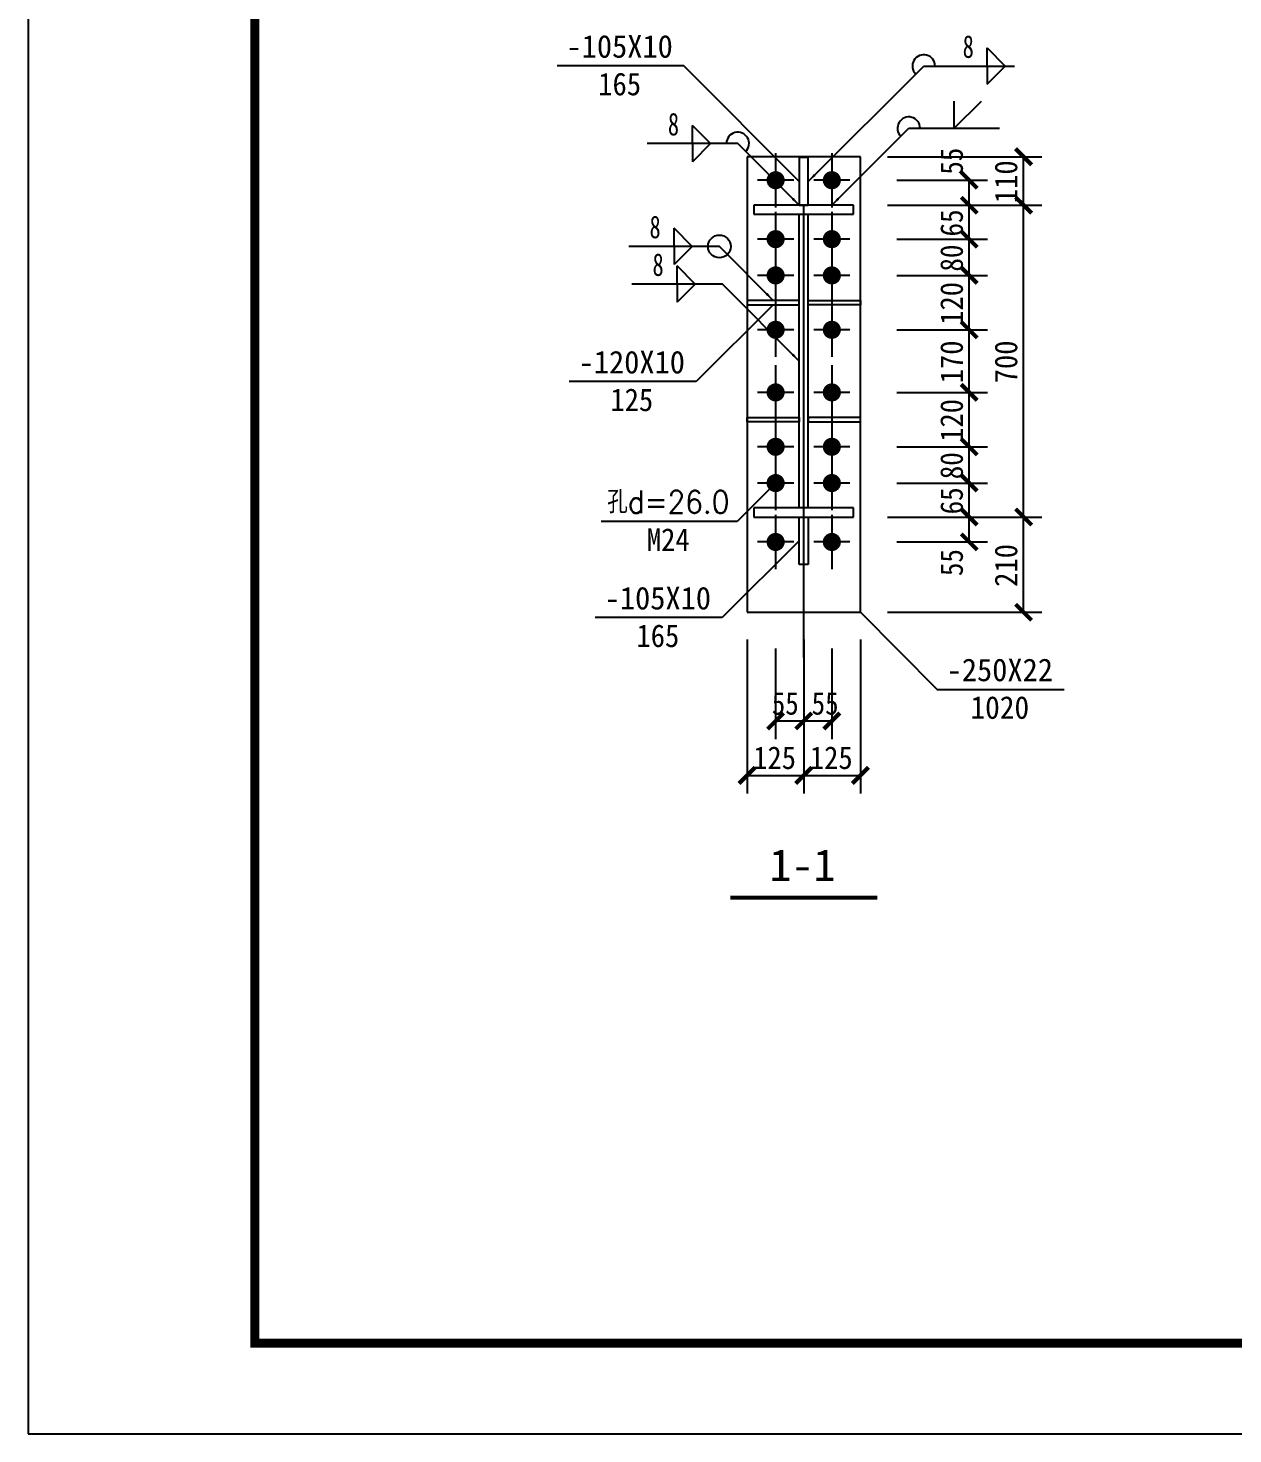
# Model space of a CAD drawing. Extents: x 32177600 to 32582346, y -189249 to 154687.
# Drawn here: x 32508046 to 32521334, y 13451 to 28960 of the extents above; entities that cross this region are included whole.
import ezdxf
from ezdxf.enums import TextEntityAlignment as Align

# ---------------------------------------------------------------- set-up
doc = ezdxf.new("R2010")
doc.units = 0
doc.header["$LTSCALE"] = 1000
doc.header["$MEASUREMENT"] = 0
doc.linetypes.add('6', pattern=[8.75, 5, -1.25, 1.25, -1.25])
for name, color, linetype in [('10', 7, 'CONTINUOUS'), ('20', 2, 'CONTINUOUS'), ('PUB_TITLE', 4, 'CONTINUOUS'), ('尺寸标注', 253, 'CONTINUOUS'), ('焊缝标注', 253, 'CONTINUOUS'), ('螺栓孔标注', 253, 'CONTINUOUS'), ('钢板标注', 253, 'CONTINUOUS')]:
    doc.layers.add(name, color=color, linetype=linetype)
doc.styles.add('_HZTXT', font='txt.shx', dxfattribs={"width": 0.8, "bigfont": 'hztxt.shx'})

msp = doc.modelspace()

# ---------------------------------------------------------------- linework, layer by layer
at = {"layer": '10', "color": 7, "linetype": '6'}
msp.add_line((32516600.6, 22016.2, 500), (32516600.6, 28041.2, 500), dxfattribs=at)
at = {"layer": '10', "color": 253}
for p, q in [((32516290.6, 27582, 500), (32516290.6, 26982, 500)), ((32516910.6, 27582, 500), (32516910.6, 26982, 500)), ((32516490.6, 27282, 500), (32516090.6, 27282, 500)), ((32517110.6, 27282, 500), (32516710.6, 27282, 500)), ((32516290.6, 26932, 500), (32516290.6, 26332, 500)), ((32516910.6, 26932, 500), (32516910.6, 26332, 500)), ((32516490.6, 26632, 500), (32516090.6, 26632, 500)), ((32516290.6, 26532, 500), (32516290.6, 25932, 500)), ((32517110.6, 26632, 500), (32516710.6, 26632, 500)), ((32516910.6, 26532, 500), (32516910.6, 25932, 500)), ((32516490.6, 26232, 500), (32516090.6, 26232, 500)), ((32517110.6, 26232, 500), (32516710.6, 26232, 500)), ((32516290.6, 25932, 500), (32516290.6, 25332, 500)), ((32516910.6, 25932, 500), (32516910.6, 25332, 500)), ((32516490.6, 25632, 500), (32516090.6, 25632, 500)), ((32517110.6, 25632, 500), (32516710.6, 25632, 500)), ((32516290.6, 25241.2, 500), (32516290.6, 24641.2, 500)), ((32516910.6, 25241.2, 500), (32516910.6, 24641.2, 500)), ((32516490.6, 24941.2, 500), (32516090.6, 24941.2, 500)), ((32517110.6, 24941.2, 500), (32516710.6, 24941.2, 500)), ((32516290.6, 24641.2, 500), (32516290.6, 24041.2, 500)), ((32516910.6, 24641.2, 500), (32516910.6, 24041.2, 500)), ((32516490.6, 24341.2, 500), (32516090.6, 24341.2, 500)), ((32516290.6, 24241.2, 500), (32516290.6, 23641.2, 500)), ((32517110.6, 24341.2, 500), (32516710.6, 24341.2, 500)), ((32516910.6, 24241.2, 500), (32516910.6, 23641.2, 500)), ((32516490.6, 23941.2, 500), (32516090.6, 23941.2, 500)), ((32517110.6, 23941.2, 500), (32516710.6, 23941.2, 500)), ((32516290.6, 23591.2, 500), (32516290.6, 22991.2, 500)), ((32516910.6, 23591.2, 500), (32516910.6, 22991.2, 500)), ((32516490.6, 23291.2, 500), (32516090.6, 23291.2, 500)), ((32517110.6, 23291.2, 500), (32516710.6, 23291.2, 500))]:
    msp.add_line(p, q, dxfattribs=at)
at = {"layer": '10', "const_width": 100, "elevation": 500}
for points in [[(32516340.6, 27282, 1), (32516240.6, 27282, 1), (32516340.6, 27282, 1)], [(32516960.6, 27282, 1), (32516860.6, 27282, 1), (32516960.6, 27282, 1)], [(32516340.6, 26632, 1), (32516240.6, 26632, 1), (32516340.6, 26632, 1)], [(32516960.6, 26632, 1), (32516860.6, 26632, 1), (32516960.6, 26632, 1)], [(32516340.6, 26232, 1), (32516240.6, 26232, 1), (32516340.6, 26232, 1)], [(32516960.6, 26232, 1), (32516860.6, 26232, 1), (32516960.6, 26232, 1)], [(32516340.6, 25632, 1), (32516240.6, 25632, 1), (32516340.6, 25632, 1)], [(32516960.6, 25632, 1), (32516860.6, 25632, 1), (32516960.6, 25632, 1)], [(32516340.6, 24941.2, 1), (32516240.6, 24941.2, 1), (32516340.6, 24941.2, 1)], [(32516960.6, 24941.2, 1), (32516860.6, 24941.2, 1), (32516960.6, 24941.2, 1)], [(32516340.6, 24341.2, 1), (32516240.6, 24341.2, 1), (32516340.6, 24341.2, 1)], [(32516960.6, 24341.2, 1), (32516860.6, 24341.2, 1), (32516960.6, 24341.2, 1)], [(32516340.6, 23941.2, 1), (32516240.6, 23941.2, 1), (32516340.6, 23941.2, 1)], [(32516960.6, 23941.2, 1), (32516860.6, 23941.2, 1), (32516960.6, 23941.2, 1)], [(32516340.6, 23291.2, 1), (32516240.6, 23291.2, 1), (32516340.6, 23291.2, 1)], [(32516960.6, 23291.2, 1), (32516860.6, 23291.2, 1), (32516960.6, 23291.2, 1)]]:
    msp.add_lwpolyline(points, format="xyb", dxfattribs=at)
at = {"layer": '10', "color": 3, "elevation": 500}
for points in [[(32517150.6, 27007), (32516050.6, 27007)], [(32516050.6, 27007), (32516050.6, 26907)], [(32517150.6, 26907), (32517150.6, 27007)], [(32516050.6, 26907), (32517150.6, 26907)], [(32516550.6, 23666.2), (32516550.6, 26907)], [(32516650.6, 23666.2), (32516650.6, 26907)], [(32517150.6, 23666.2), (32516050.6, 23666.2)], [(32516050.6, 23666.2), (32516050.6, 23566.2)], [(32517150.6, 23566.2), (32517150.6, 23666.2)], [(32516050.6, 23566.2), (32517150.6, 23566.2)]]:
    msp.add_lwpolyline(points, dxfattribs=at)
at = {"layer": '10', "const_width": 45, "elevation": 500}
msp.add_lwpolyline([(32515790.6, 19366.2), (32517410.6, 19366.2)], dxfattribs=at)
at = {"layer": '20', "elevation": 500}
for points in [[(32517225.6, 27541.2), (32515975.6, 27541.2)], [(32515975.6, 27541.2), (32515975.6, 22516.2)], [(32516650.6, 27532), (32516550.6, 27532)], [(32516550.6, 27532), (32516550.6, 27007)], [(32516650.6, 27007), (32516650.6, 27532)], [(32517225.6, 22516.2), (32517225.6, 27541.2)], [(32516550.6, 27007), (32516650.6, 27007)], [(32516550.6, 25957), (32515975.6, 25957)], [(32515975.6, 25957), (32515975.6, 25907)], [(32515975.6, 25907), (32516550.6, 25907)], [(32516550.6, 25907), (32516550.6, 25957)], [(32516650.6, 25957), (32517225.6, 25957)], [(32516650.6, 25907), (32516650.6, 25957)], [(32517225.6, 25907), (32516650.6, 25907)], [(32517225.6, 25957), (32517225.6, 25907)], [(32515975.6, 24616.2), (32515975.6, 24666.2)], [(32515975.6, 24666.2), (32516550.6, 24666.2)], [(32516550.6, 24666.2), (32516550.6, 24616.2)], [(32517225.6, 24666.2), (32516650.6, 24666.2)], [(32516650.6, 24666.2), (32516650.6, 24616.2)], [(32517225.6, 24616.2), (32517225.6, 24666.2)], [(32516550.6, 24616.2), (32515975.6, 24616.2)], [(32516650.6, 24616.2), (32517225.6, 24616.2)], [(32516550.6, 23566.2), (32516650.6, 23566.2)], [(32516550.6, 23041.2), (32516550.6, 23566.2)], [(32516650.6, 23566.2), (32516650.6, 23041.2)], [(32516650.6, 23041.2), (32516550.6, 23041.2)], [(32515975.6, 22516.2), (32517225.6, 22516.2)]]:
    msp.add_lwpolyline(points, dxfattribs=at)
at = {"layer": 'PUB_TITLE'}
msp.add_lwpolyline([(32508046.3, 13451.5), (32582346.3, 13451.5), (32582346.3, 55451.5), (32508046.3, 55451.5)], close=True, dxfattribs=at)
at = {"layer": 'PUB_TITLE', "const_width": 100}
msp.add_lwpolyline([(32510546.3, 14451.5), (32581346.3, 14451.5), (32581346.3, 54451.5), (32510546.3, 54451.5)], close=True, dxfattribs=at)
at = {"layer": '尺寸标注'}
for p, q in [((32517525.6, 27541.2, 500), (32519225.6, 27541.2, 500)), ((32519025.6, 27007, 500), (32519025.6, 27541.2, 500)), ((32517625.6, 27282, 500), (32518625.6, 27282, 500)), ((32518425.6, 27007, 500), (32518425.6, 27282, 500)), ((32517525.6, 27007, 500), (32519225.6, 27007, 500)), ((32517525.6, 27007, 500), (32519225.6, 27007, 500)), ((32517625.6, 27007, 500), (32518625.6, 27007, 500)), ((32517625.6, 27007, 500), (32518625.6, 27007, 500)), ((32518425.6, 26632, 500), (32518425.6, 27007, 500)), ((32519025.6, 23566.2, 500), (32519025.6, 27007, 500)), ((32517625.6, 26632, 500), (32518625.6, 26632, 500)), ((32517625.6, 26632, 500), (32518625.6, 26632, 500)), ((32518425.6, 26232, 500), (32518425.6, 26632, 500)), ((32517625.6, 26232, 500), (32518625.6, 26232, 500)), ((32517625.6, 26232, 500), (32518625.6, 26232, 500)), ((32518425.6, 25632, 500), (32518425.6, 26232, 500)), ((32517625.6, 25632, 500), (32518625.6, 25632, 500)), ((32517625.6, 25632, 500), (32518625.6, 25632, 500)), ((32518425.6, 24941.2, 500), (32518425.6, 25632, 500)), ((32517625.6, 24941.2, 500), (32518625.6, 24941.2, 500)), ((32517625.6, 24941.2, 500), (32518625.6, 24941.2, 500)), ((32518425.6, 24341.2, 500), (32518425.6, 24941.2, 500)), ((32517625.6, 24341.2, 500), (32518625.6, 24341.2, 500)), ((32517625.6, 24341.2, 500), (32518625.6, 24341.2, 500)), ((32518425.6, 23941.2, 500), (32518425.6, 24341.2, 500)), ((32517625.6, 23941.2, 500), (32518625.6, 23941.2, 500)), ((32517625.6, 23941.2, 500), (32518625.6, 23941.2, 500)), ((32518425.6, 23566.2, 500), (32518425.6, 23941.2, 500)), ((32517525.6, 23566.2, 500), (32519225.6, 23566.2, 500)), ((32517525.6, 23566.2, 500), (32519225.6, 23566.2, 500)), ((32517625.6, 23566.2, 500), (32518625.6, 23566.2, 500)), ((32517625.6, 23566.2, 500), (32518625.6, 23566.2, 500)), ((32518425.6, 23291.2, 500), (32518425.6, 23566.2, 500)), ((32519025.6, 22516.2, 500), (32519025.6, 23566.2, 500)), ((32517625.6, 23291.2, 500), (32518625.6, 23291.2, 500)), ((32517525.6, 22516.2, 500), (32519225.6, 22516.2, 500)), ((32515975.6, 22216.2, 500), (32515975.6, 20516.2, 500)), ((32516600.6, 22216.2, 500), (32516600.6, 20516.2, 500)), ((32516600.6, 22216.2, 500), (32516600.6, 20516.2, 500)), ((32517225.6, 22216.2, 500), (32517225.6, 20516.2, 500)), ((32516290.6, 22116.2, 500), (32516290.6, 21116.2, 500)), ((32516600.6, 22116.2, 500), (32516600.6, 21116.2, 500)), ((32516600.6, 22116.2, 500), (32516600.6, 21116.2, 500)), ((32516910.6, 22116.2, 500), (32516910.6, 21116.2, 500)), ((32516290.6, 21316.2, 500), (32516600.6, 21316.2, 500)), ((32516600.6, 21316.2, 500), (32516910.6, 21316.2, 500)), ((32515975.6, 20716.2, 500), (32516600.6, 20716.2, 500)), ((32516600.6, 20716.2, 500), (32517225.6, 20716.2, 500))]:
    msp.add_line(p, q, dxfattribs=at)
at = {"layer": '尺寸标注', "const_width": 45, "elevation": 500}
for points in [[(32518937.2, 27629.6), (32519114, 27452.8)], [(32518337.2, 27370.4), (32518514, 27193.6)], [(32518337.2, 27095.4), (32518514, 26918.6)], [(32518337.2, 27095.4), (32518514, 26918.6)], [(32518937.2, 27095.4), (32519114, 26918.6)], [(32518937.2, 27095.4), (32519114, 26918.6)], [(32518337.2, 26720.4), (32518514, 26543.6)], [(32518337.2, 26720.4), (32518514, 26543.6)], [(32518337.2, 26320.4), (32518514, 26143.6)], [(32518337.2, 26320.4), (32518514, 26143.6)], [(32518337.2, 25720.4), (32518514, 25543.6)], [(32518337.2, 25720.4), (32518514, 25543.6)], [(32518337.2, 25029.6), (32518514, 24852.8)], [(32518337.2, 25029.6), (32518514, 24852.8)], [(32518337.2, 24429.6), (32518514, 24252.8)], [(32518337.2, 24429.6), (32518514, 24252.8)], [(32518337.2, 24029.6), (32518514, 23852.8)], [(32518337.2, 24029.6), (32518514, 23852.8)], [(32518337.2, 23654.6), (32518514, 23477.8)], [(32518337.2, 23654.6), (32518514, 23477.8)], [(32518937.2, 23654.6), (32519114, 23477.8)], [(32518937.2, 23654.6), (32519114, 23477.8)], [(32518337.2, 23379.6), (32518514, 23202.8)], [(32518937.2, 22604.6), (32519114, 22427.8)], [(32516202.2, 21227.8), (32516379, 21404.6)], [(32516512.2, 21227.8), (32516689, 21404.6)], [(32516512.2, 21227.8), (32516689, 21404.6)], [(32516822.2, 21227.8), (32516999, 21404.6)], [(32515887.2, 20627.8), (32516064, 20804.6)], [(32516512.2, 20627.8), (32516689, 20804.6)], [(32516512.2, 20627.8), (32516689, 20804.6)], [(32517137.2, 20627.8), (32517314, 20804.6)]]:
    msp.add_lwpolyline(points, dxfattribs=at)
at = {"layer": '焊缝标注'}
for p, q in [((32518623.9, 28741.8, 500), (32518823.9, 28541.8, 500)), ((32518623.9, 28541.8, 500), (32518623.9, 28741.8, 500)), ((32516650.6, 27269.5, 500), (32517923.9, 28541.8, 500)), ((32517923.9, 28541.8, 500), (32518923.9, 28541.8, 500)), ((32518623.9, 28341.8, 500), (32518823.9, 28541.8, 500)), ((32518623.9, 28541.8, 500), (32518623.9, 28341.8, 500)), ((32518259.5, 27855.2, 500), (32518259.5, 28155.2, 500)), ((32518259.5, 27855.2, 500), (32518559.5, 28155.2, 500)), ((32515572.6, 27686.7, 500), (32515372.6, 27886.7, 500)), ((32515372.6, 27686.7, 500), (32515372.6, 27886.7, 500)), ((32516910.6, 27007, 500), (32517759.5, 27855.2, 500)), ((32517759.5, 27855.2, 500), (32518759.5, 27855.2, 500)), ((32515872.6, 27686.7, 500), (32514872.6, 27686.7, 500)), ((32515572.6, 27686.7, 500), (32515372.6, 27486.7, 500)), ((32515372.6, 27686.7, 500), (32515372.6, 27486.7, 500)), ((32516550.6, 27007, 500), (32515872.6, 27686.7, 500)), ((32515369.9, 26551.7, 500), (32515169.9, 26751.7, 500)), ((32515169.9, 26551.7, 500), (32515169.9, 26751.7, 500)), ((32515669.9, 26551.7, 500), (32514669.9, 26551.7, 500)), ((32515369.9, 26551.7, 500), (32515169.9, 26351.7, 500)), ((32515169.9, 26551.7, 500), (32515169.9, 26351.7, 500)), ((32516263.1, 25957, 500), (32515669.9, 26551.7, 500)), ((32515403.1, 26136.1, 500), (32515203.1, 26336.1, 500)), ((32515203.1, 26136.1, 500), (32515203.1, 26336.1, 500)), ((32515703.1, 26136.1, 500), (32514703.1, 26136.1, 500)), ((32515403.1, 26136.1, 500), (32515203.1, 25936.1, 500)), ((32515203.1, 26136.1, 500), (32515203.1, 25936.1, 500)), ((32516550.6, 25286.6, 500), (32515703.1, 26136.1, 500))]:
    msp.add_line(p, q, dxfattribs=at)
msp.add_circle((32515669.9, 26551.7, 500), 125, dxfattribs=at)
for centre, start, end in [((32517923.9, 28541.8, 500), 0, 224.97719), ((32517759.5, 27855.2, 500), 0, 224.97719), ((32515872.6, 27686.7, 500), 314.93155, 180.00001)]:
    msp.add_arc(centre, 125, start, end, dxfattribs=at)
for points in [[(32516650.6, 27269.5, 500), (32516732, 27329.6, 500), (32516710.8, 27350.8, 500)], [(32516550.6, 27007, 500), (32516490.6, 27088.4, 500), (32516469.4, 27067.2, 500)], [(32516910.6, 27007, 500), (32516992, 27067.1, 500), (32516970.8, 27088.3, 500)], [(32516263.1, 25957, 500), (32516203.1, 26038.4, 500), (32516181.9, 26017.2, 500)], [(32516550.6, 25286.6, 500), (32516490.6, 25368, 500), (32516469.4, 25346.8, 500)]]:
    msp.add_solid(points, dxfattribs=at)
at = {"layer": '螺栓孔标注'}
for p, q in [((32516290.6, 23941.2, 500), (32515865.5, 23517.8, 500)), ((32515865.5, 23517.8, 500), (32514365.5, 23517.8, 500))]:
    msp.add_line(p, q, dxfattribs=at)
at = {"layer": '螺栓孔标注', "const_width": 10, "elevation": 500}
msp.add_lwpolyline([(32516295.6, 23941.2, 1), (32516285.6, 23941.2, 1), (32516295.6, 23941.2, 1)], format="xyb", dxfattribs=at)
at = {"layer": '钢板标注'}
for p, q in [((32515279.3, 28543.8, 500), (32513879.3, 28543.8, 500)), ((32516550.6, 27269.5, 500), (32515279.3, 28543.8, 500)), ((32516263.1, 25907, 500), (32515412.9, 25060.2, 500)), ((32515412.9, 25060.2, 500), (32514012.9, 25060.2, 500)), ((32516550.6, 23303.7, 500), (32515700.4, 22456.8, 500)), ((32517225.6, 22516.2, 500), (32518071.8, 21665.3, 500)), ((32515700.4, 22456.8, 500), (32514300.4, 22456.8, 500)), ((32518071.8, 21665.3, 500), (32519471.8, 21665.3, 500))]:
    msp.add_line(p, q, dxfattribs=at)
at = {"layer": '钢板标注', "const_width": 10, "elevation": 500}
for points in [[(32516555.6, 27269.5, 1), (32516545.6, 27269.5, 1), (32516555.6, 27269.5, 1)], [(32516268.1, 25907, 1), (32516258.1, 25907, 1), (32516268.1, 25907, 1)], [(32516555.6, 23303.7, 1), (32516545.6, 23303.7, 1), (32516555.6, 23303.7, 1)], [(32517230.6, 22516.2, 1), (32517220.6, 22516.2, 1), (32517230.6, 22516.2, 1)]]:
    msp.add_lwpolyline(points, format="xyb", dxfattribs=at)

# ---------------------------------------------------------------- texts
at = {"layer": '10', "width": 1.041428}
msp.add_text('1-1', height=350, dxfattribs=at).set_placement((32516222.6, 19551.7, 500), (32516951.6, 19551.7, 500), align=Align.FIT)
at = {"layer": '尺寸标注'}
for s, width, p, p2 in [('55', 0.714, (32518355.6, 27343.3, 500), (32518355.6, 27640.8, 500)), ('110', 1.030909, (32518955.6, 27029.1, 500), (32518955.6, 27501.6, 500)), ('65', 0.714, (32518355.6, 26662, 500), (32518355.6, 26959.5, 500)), ('80', 0.793333, (32518355.6, 26274.5, 500), (32518355.6, 26572, 500)), ('120', 0.872307, (32518355.6, 25687, 500), (32518355.6, 26159.5, 500)), ('170', 0.872307, (32518355.6, 25041.6, 500), (32518355.6, 25514.1, 500)), ('700', 0.81, (32518955.6, 25041.6, 500), (32518955.6, 25514.1, 500)), ('120', 0.872307, (32518355.6, 24396.2, 500), (32518355.6, 24868.7, 500)), ('80', 0.793333, (32518355.6, 23983.7, 500), (32518355.6, 24281.2, 500)), ('65', 0.714001, (32518355.6, 23596.2, 500), (32518355.6, 23893.7, 500)), ('55', 0.714001, (32518355.6, 22914.9, 500), (32518355.6, 23212.4, 500)), ('210', 0.872308, (32518955.6, 22796.2, 500), (32518955.6, 23268.7, 500))]:
    msp.add_text(s, height=250, rotation=90, dxfattribs=dict(at, width=width)).set_placement(p, p2, align=Align.FIT)
for s, width, p, p2 in [('55', 0.714, (32516248.3, 21386.2, 500), (32516545.8, 21386.2, 500)), ('55', 0.714001, (32516687.7, 21386.2, 500), (32516985.2, 21386.2, 500)), ('125', 0.81, (32516043.1, 20786.2, 500), (32516515.6, 20786.2, 500)), ('125', 0.81, (32516668.1, 20786.2, 500), (32517140.6, 20786.2, 500))]:
    msp.add_text(s, height=250, dxfattribs=dict(at, width=width)).set_placement(p, p2, align=Align.FIT)
at = {"layer": '焊缝标注', "width": 0.734999}
for p, p2 in [((32518353.9, 28631.8, 500), (32518476.4, 28631.8, 500)), ((32515102.6, 27776.7, 500), (32515225.1, 27776.7, 500)), ((32514899.9, 26641.7, 500), (32515022.4, 26641.7, 500)), ((32514933.1, 26226.1, 500), (32515055.6, 26226.1, 500))]:
    msp.add_text('8', height=250, dxfattribs=at).set_placement(p, p2, align=Align.FIT)
at = {"layer": '螺栓孔标注', "style": '_HZTXT', "width": 0.924}
msp.add_text('孔d=26.0', height=250, dxfattribs=at).set_placement((32514433, 23607.8, 500), (32515780.5, 23607.8, 500), align=Align.FIT)
at = {"layer": '螺栓孔标注', "width": 0.70875}
msp.add_text('M24', height=250, dxfattribs=at).set_placement((32514870.5, 23192.8, 500), (32515343, 23192.8, 500), align=Align.FIT)
at = {"layer": '钢板标注'}
for s, width, p, p2 in [('-105X10', 0.827647, (32513984.3, 28633.8, 500), (32515156.8, 28633.8, 500)), ('165', 0.81, (32514334.3, 28218.8, 500), (32514806.8, 28218.8, 500)), ('-120X10', 0.827647, (32514117.9, 25150.2, 500), (32515290.4, 25150.2, 500)), ('125', 0.81, (32514467.9, 24735.2, 500), (32514940.4, 24735.2, 500)), ('-105X10', 0.827647, (32514405.4, 22546.8, 500), (32515577.9, 22546.8, 500)), ('165', 0.81, (32514755.4, 22131.8, 500), (32515227.9, 22131.8, 500)), ('-250X22', 0.721538, (32518176.8, 21755.3, 500), (32519349.3, 21755.3, 500)), ('1020', 0.863334, (32518439.3, 21340.3, 500), (32519086.8, 21340.3, 500))]:
    msp.add_text(s, height=250, dxfattribs=dict(at, width=width)).set_placement(p, p2, align=Align.FIT)

doc.saveas('drawing.dxf')
